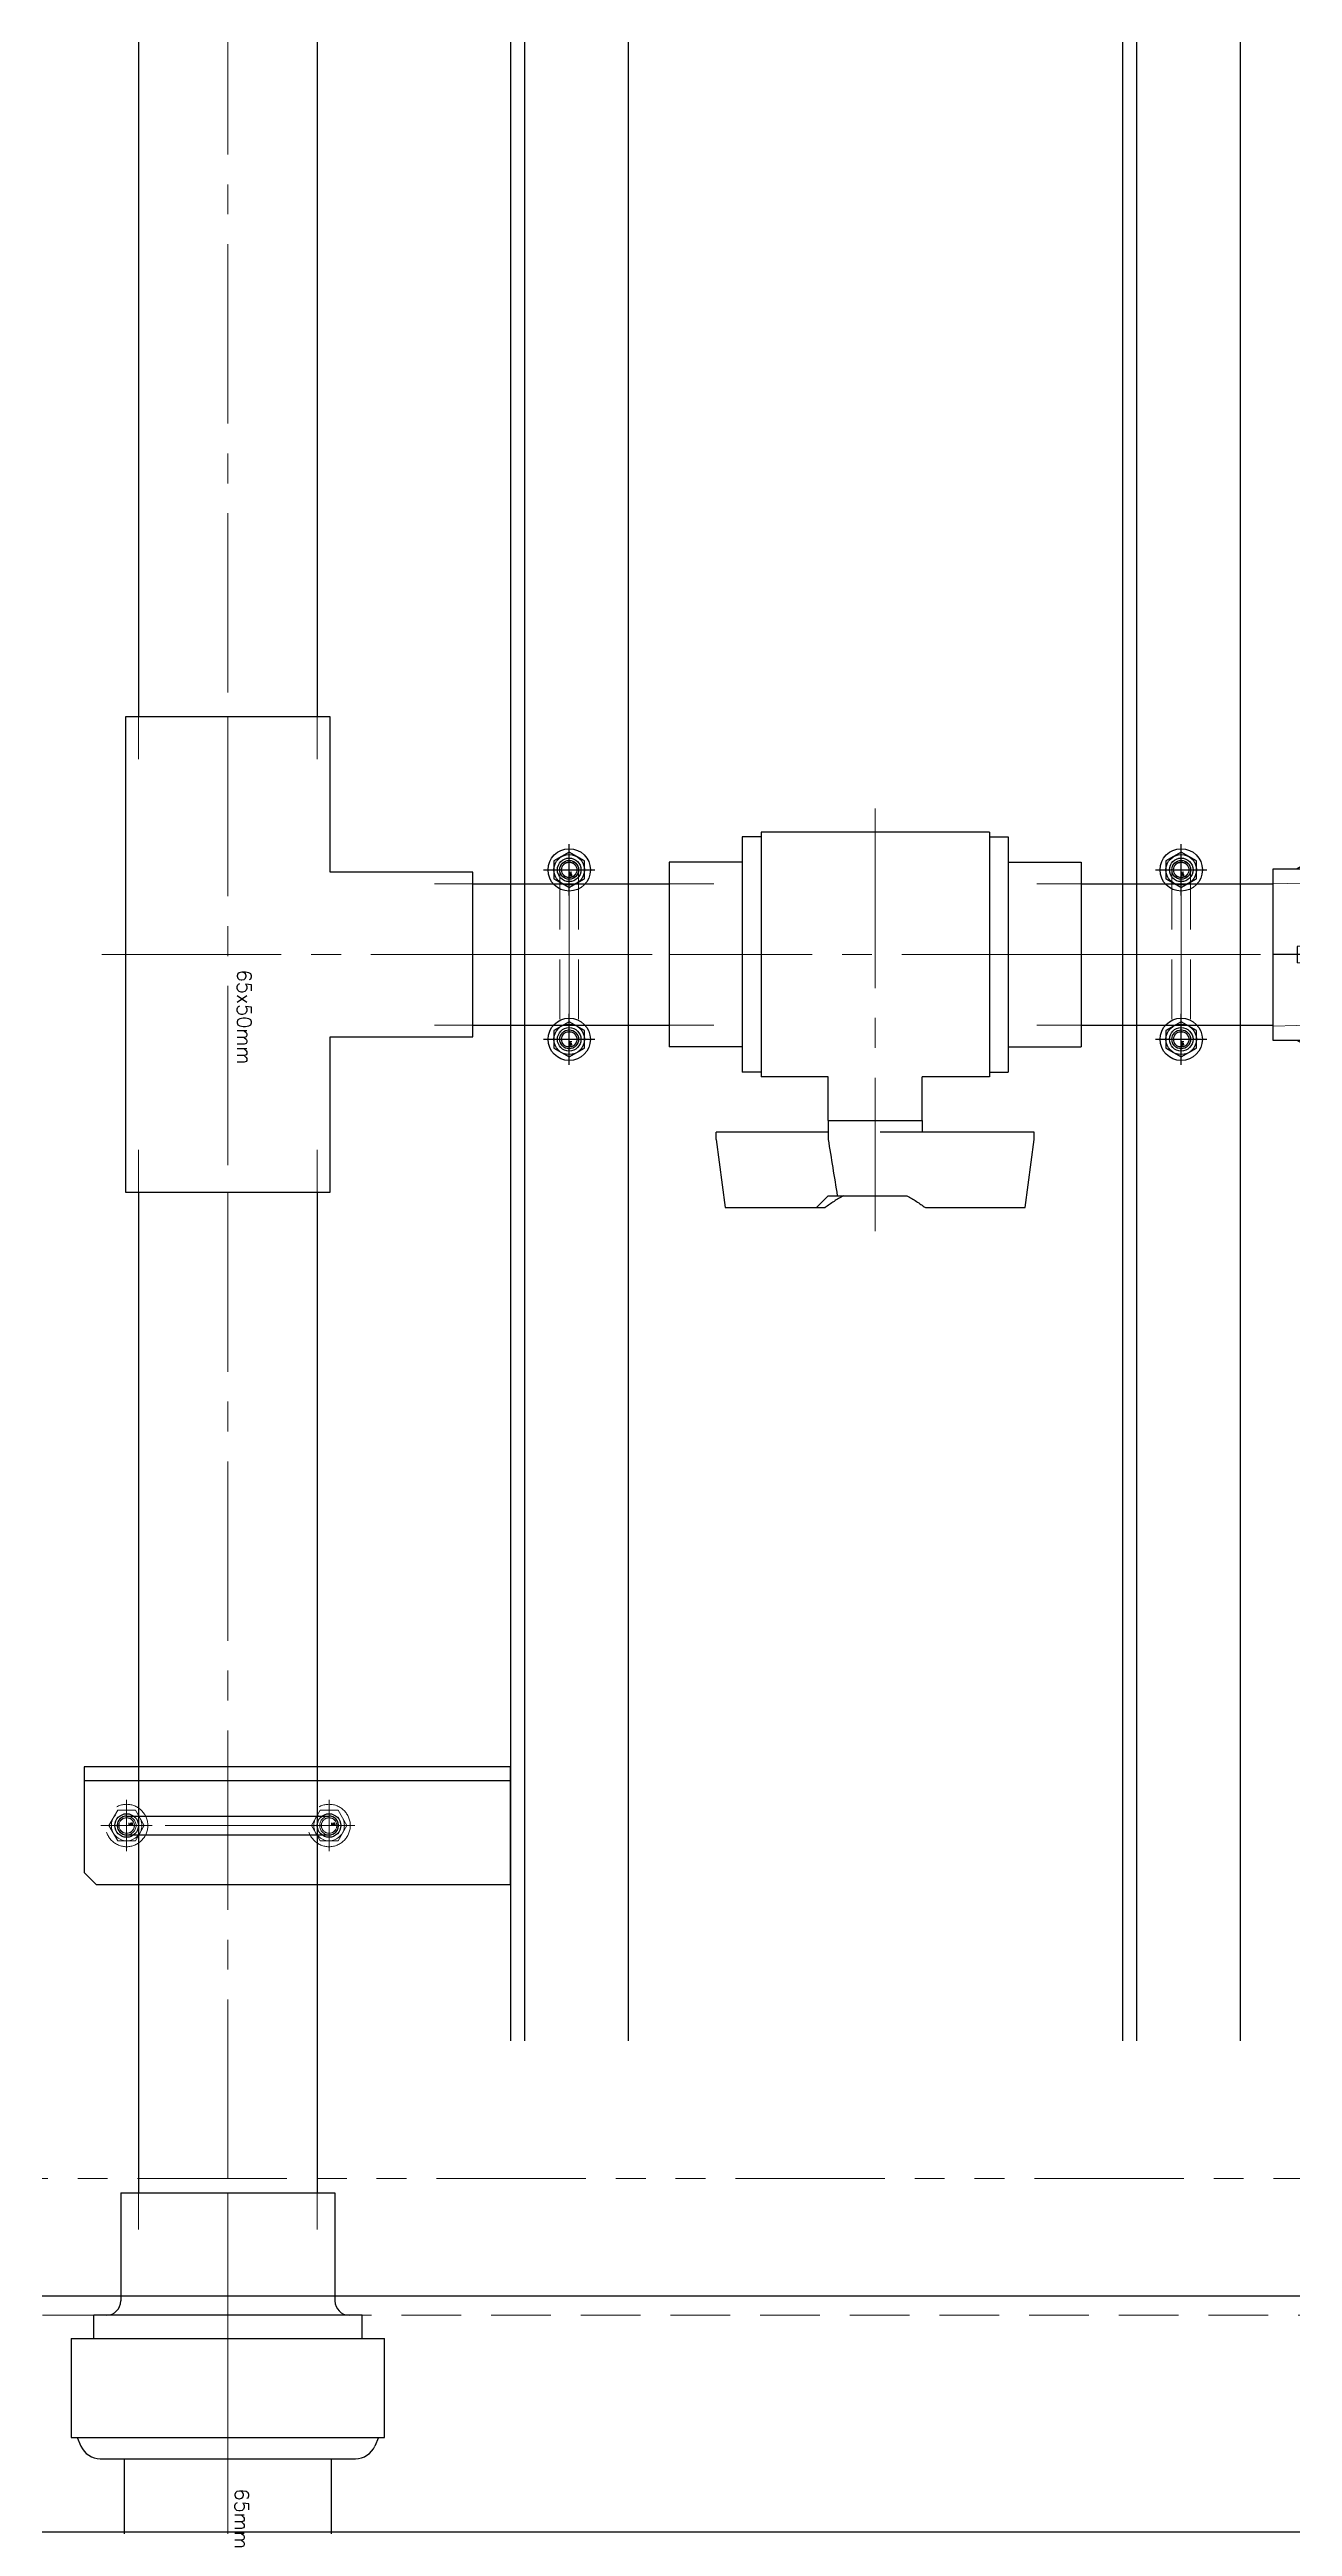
# Model space of a CAD drawing. Header units: millimetres. Extents: x -8731 to 85711, y -14522 to 31379.
# Drawn here: x 67996 to 68524, y 3790 to 4842 of the extents above; entities that cross this region are included whole.
import ezdxf
from ezdxf import colors
from ezdxf.entities.mleader import LeaderData, LeaderLine
from ezdxf.enums import TextEntityAlignment as Align
from ezdxf.math import Vec2, Vec3
from ezdxf.xclip import XClip

# ---------------------------------------------------------------- set-up
doc = ezdxf.new("R2010")
doc.units = ezdxf.units.MM
doc.header["$LTSCALE"] = 4
doc.header["$XCLIPFRAME"] = 0
for name, pattern in [('CENTER2', [28.575, 19.05, -3.175, 3.175, -3.175]), ('HIDDEN', [9.525, 6.35, -3.175]), ('PHANTOM2', [31.75, 15.875, -3.175, 3.175, -3.175, 3.175, -3.175])]:
    doc.linetypes.add(name, pattern=pattern)
for name, color, linetype, lineweight in [('04_HIDDEN', 2, 'HIDDEN', 13), ('05_CENTER', 4, 'CENTER2', 13), ('06_PHANTOM', 2, 'PHANTOM2', 13), ('08_DIM', 3, 'Continuous', 13)]:
    doc.layers.add(name, color=color, linetype=linetype, lineweight=lineweight)
doc.layers.add('10_DRAFT', color=8, linetype='Continuous', lineweight=0, plot=False)
doc.styles.add('KANJI0', font='txt.shx', dxfattribs={"width": 0.9, "height": 30, "bigfont": 'bigfont'})
doc.styles.add('KSS_TXT', font='txt.shx', dxfattribs={"bigfont": 'extfont2.shx'})
doc.styles.get("Standard").update_dxf_attribs({"font": 'txt.shx', "bigfont": 'extfont2.shx'})

# ---------------------------------------------------------------- blocks, each defined once
blk = doc.blocks.new('AM_BALLOON1')
at = {"transparency": 16777216}
blk.add_circle((0, 0), 5, dxfattribs=at)
blk.add_attdef('B_NUMBER', text='', height=3, dxfattribs=at).set_placement((0, 0), align=Align.MIDDLE_CENTER)
blk = doc.blocks.new('_OPEN')
at = {"color": 0, "linetype": 'ByBlock'}
for p, q in [((-1, 0.167), (0, 0)), ((0, 0), (-1, -0.167)), ((0, 0), (-1, 0))]:
    blk.add_line(p, q, dxfattribs=at)
blk = doc.blocks.new('A$C3AA34862_1_1_1')
at = {"color": 0}
blk.add_lwpolyline([(0, -1100), (2500, -1100), (2500, -1000), (0, -1000)], close=True, dxfattribs=at)
at = {"layer": '04_HIDDEN'}
blk.add_line((0, -1008), (2500, -1008), dxfattribs=at)
blk = doc.blocks.new('A$C73951639_1_1_1')
at = {"color": 0}
for p, q in [((10, -30.3), (10, 30.3)), ((10, 30.3), (32, 30.3)), ((32, 30.3), (36, 30.1)), ((44, 29), (36, 30.1)), ((36, 30.1), (36, -30)), ((52, 29), (44, 30.1)), ((44, 30.1), (44, -30)), ((60, 29), (52, 30.1)), ((52, 30.1), (52, -30)), ((68, 29), (60, 30.1)), ((60, 30.1), (60, -30)), ((68, -28.9), (68, 29)), ((10, -30.3), (32, -30.3)), ((32, -30.3), (36, -30)), ((36, -30), (44, -28.9)), ((44, -30), (52, -28.9)), ((52, -30), (60, -28.9)), ((60, -30), (68, -28.9))]:
    blk.add_line(p, q, dxfattribs=at)
blk.add_lwpolyline([(10, 77.5), (0, 77.5), (0, -77.5), (10, -77.5)], close=True, dxfattribs=at)
at = {"color": 3}
for points in [[(10, 30.3), (12, 30.3), (10, 32.3), (10, 32.3)], [(4, 30.3), (2, 30.3), (4, 28.3), (4, 28.3)], [(4, -30.3), (2, -30.3), (4, -28.3), (4, -28.3)], [(10, -30.3), (12, -30.3), (10, -32.3), (10, -32.3)]]:
    blk.add_lwpolyline(points, close=True, dxfattribs=at)
at = {"layer": '04_HIDDEN'}
for p, q in [((10, 30.3), (0, 30.3)), ((4, -30.3), (4, 30.3)), ((4, 26.8), (68, 26.8)), ((10, -30.3), (0, -30.3)), ((4, -26.8), (68, -26.8))]:
    blk.add_line(p, q, dxfattribs=at)
at = {"layer": '05_CENTER'}
for p, q in [((-8, 60), (18, 60)), ((0, 0), (72.7, 0)), ((68, 0), (10, 0)), ((-8, -60), (18, -60))]:
    blk.add_line(p, q, dxfattribs=at)
blk = doc.blocks.new('A$C4CA70B29_1_1_1')
h = blk.add_hatch()
h.set_pattern_fill('_USER', color=3, scale=2, pattern_type=0)
h.set_pattern_definition([(0, (-6784.6076, -8968.539), (0, 2), [])])
h.paths.add_polyline_path([(0, 77.5), (-3, 77.5), (-3, -77.5), (0, -77.5)])
at = {"color": 3}
blk.add_lwpolyline([(0, 77.5), (-3, 77.5), (-3, -77.5), (0, -77.5)], close=True, dxfattribs=at)
blk = doc.blocks.new('M16Nza_1_1_1')
at = {"color": 0}
for p, q in [((-13.9, 17.7), (-13.9, 6.6)), ((-10.4, 19.6), (10.4, 19.6)), ((-6.9, 6.6), (-6.9, 17.7)), ((6.9, 17.7), (6.9, 6.6)), ((13.9, 6.6), (13.9, 17.7)), ((-14, 2.6), (-14, 6.6)), ((-14, 6.6), (14, 6.6)), ((-4, 6.6), (0, 2.6)), ((0, 6.6), (4, 2.6)), ((14, 6.6), (14, 2.6))]:
    blk.add_line(p, q, dxfattribs=at)
at = {"color": 0, "linetype": 'CENTER2'}
blk.add_line((0, 0), (0, 19.6), dxfattribs=at)
at = {"color": 0}
blk.add_lwpolyline([(-16, 2.6), (16, 2.6), (16, 0), (-16, 0)], close=True, dxfattribs=at)
for centre, radius, start, end in [((-10.4, 15.4), 4.16, 33.626, 146.374), ((0, 5.7), 13.8, 60, 120), ((10.4, 15.4), 4.16, 33.626, 146.374)]:
    blk.add_arc(centre, radius, start, end, dxfattribs=at)
at = {"layer": '10_DRAFT', "style": 'KANJI0', "width": 0.82}
blk.add_text('Ｍ１６', height=1.71, dxfattribs=at).set_placement((0.4, 6.8))
blk = doc.blocks.new('A$C598F6B99_1_1')
at = {"color": 0}
for p, q in [((-13.9, 15.1), (-13.9, 7)), ((-10.4, 17), (10.4, 17)), ((-6.9, 7), (-6.9, 15.1)), ((6.9, 15.1), (6.9, 7)), ((13.8, 7), (13.8, 15.1)), ((-15, 0), (-15, 3)), ((-15, 3), (15, 3)), ((-15, 0), (15, 0)), ((-14, 3), (-14, 7)), ((-14, 7), (14, 7)), ((-8, 0), (-8, -56.9)), ((0.7, 3), (-0.7, 7)), ((8, 0), (8, -56.9)), ((14, 7), (14, 3)), ((15, 3), (15, 0)), ((8, -22), (-8, -22)), ((-6.9, -22), (-6.9, -58)), ((6.9, -22), (6.9, -58)), ((8, -56.9), (-8, -56.9)), ((-8, -56.9), (-6.9, -58)), ((6.9, -58), (-6.9, -58)), ((8, -56.9), (6.9, -58))]:
    blk.add_line(p, q, dxfattribs=at)
at = {"color": 0, "linetype": 'CENTER2'}
blk.add_line((0, 20.9), (0, -61), dxfattribs=at)
at = {"color": 0}
for centre, radius, start, end in [((-10.4, 12.8), 4.16, 33.626, 146.374), ((0, 3.1), 13.8, 60, 120), ((10.4, 12.8), 4.16, 33.626, 146.374)]:
    blk.add_arc(centre, radius, start, end, dxfattribs=at)
at = {"layer": '10_DRAFT', "style": 'KANJI0', "width": 0.82}
blk.add_text('M16x65', height=1, dxfattribs=at).set_placement((0.4, 7.5))
blk = doc.blocks.new('TSフランジ-JIS10K-50mmb_1')
at = {"color": 0}
for p, q in [((-36.5, 71), (36.5, 71)), ((-36.5, 20), (-36.5, 71)), ((36.5, 71), (36.5, 20)), ((-60, 20), (-36.5, 60.7)), ((-6, 20), (-3.5, 60.7)), ((3.5, 60.7), (-3.5, 60.7)), ((6, 20), (3.5, 60.7)), ((60, 20), (36.5, 60.7)), ((77.5, 20), (-77.5, 20)), ((-77.5, 20), (-77.5, 0)), ((77.5, 0), (77.5, 20)), ((-77.5, 0), (77.5, 0))]:
    blk.add_line(p, q, dxfattribs=at)
at = {"color": 0, "linetype": 'CENTER2'}
for p, q in [((0, 0), (0, 71)), ((-60, -5.6), (-60, 25.3)), ((60, -5.6), (60, 25.3))]:
    blk.add_line(p, q, dxfattribs=at)
at = {"color": 0, "linetype": 'HIDDEN'}
for p, q in [((-69.5, 0), (-69.5, 20)), ((-50.5, 0), (-50.5, 20)), ((50.5, 0), (50.5, 20)), ((69.5, 0), (69.5, 20))]:
    blk.add_line(p, q, dxfattribs=at)
at = {"layer": '10_DRAFT'}
for p, q in [((-30.4, 71), (-28.7, 8)), ((30.4, 71), (28.7, 8)), ((-28.7, 8), (28.7, 8)), ((-28.7, 8), (-26, 5)), ((-26, 5), (-26, 0)), ((-26, 5), (26, 5)), ((28.7, 8), (26, 5)), ((26, 5), (26, 0))]:
    blk.add_line(p, q, dxfattribs=at)
blk = doc.blocks.new('A$C3D25287D_1_1_1')
for p, q in [((0, 30), (81.5, 30)), ((0, -30), (81.5, -30))]:
    blk.add_line(p, q)
at = {"layer": '05_CENTER'}
blk.add_line((0, 0), (136.5, 0), dxfattribs=at)
at = {"color": 4, "rotation": 90}
blk.add_blockref('TSフランジ-JIS10K-50mmb_1', (152.5, 0), dxfattribs=at)
for name, p, rotation in [('A$C598F6B99_1_1', (132.5, 60), 90), ('M16Nza_1_1_1', (165.5, 60), 270), ('A$C598F6B99_1_1', (132.5, -60), 90), ('M16Nza_1_1_1', (165.5, -60), 270)]:
    blk.add_blockref(name, p, dxfattribs=dict(rotation=rotation))
for name in ['A$C73951639_1_1_1', 'A$C4CA70B29_1_1_1']:
    blk.add_blockref(name, (155.5, 0))
blk = doc.blocks.new('径違いチーズ(TS-T)-65mm×50mma_1_1_1')
at = {"color": 0}
for p, q in [((-35, 104), (-35, 43.5)), ((35, 104), (-35, 104)), ((35, 43.5), (35, 104)), ((-101, 43.5), (-101, -43.5)), ((-35, 43.5), (-101, 43.5)), ((101, 43.5), (35, 43.5)), ((101, -43.5), (101, 43.5)), ((-101, -43.5), (101, -43.5))]:
    blk.add_line(p, q, dxfattribs=at)
at = {"layer": '05_CENTER', "color": 0}
for p, q in [((0, -53.5), (0, 104)), ((-101, 0), (101, 0))]:
    blk.add_line(p, q, dxfattribs=at)
at = {"layer": '10_DRAFT'}
for p, q in [((-30, 104), (-30, 87.8)), ((30, 104), (30, 87.8)), ((-101, 38), (-83, 38)), ((101, 38), (83, 38)), ((-101, -38), (-83, -38)), ((101, -38), (83, -38))]:
    blk.add_line(p, q, dxfattribs=at)
at = {"layer": '10_DRAFT', "style": 'KSS_TXT'}
blk.add_text('65x50mm', height=6, dxfattribs=at).set_placement((6.4, 4))
blk = doc.blocks.new('プレハブジョイント-ソケット形-65mma_1_1_1')
at = {"color": 0}
for p, q in [((-60, 66.5), (-102, 66.5)), ((-102, -66.5), (-102, 66.5)), ((-60, -66.5), (-60, 66.5)), ((-60, 64), (-56.3, 62.4)), ((-102, 57), (-112, 57)), ((-112, 57), (-112, -57)), ((-51, -54.2), (-51, 54.2)), ((-164, 45.5), (-118, 45.5)), ((-164, -45.5), (-164, 45.5)), ((0, 44), (-51, 44)), ((0, -44), (0, 44)), ((-164, -45.5), (-118, -45.5)), ((-51, -44), (0, -44)), ((-102, -57), (-112, -57)), ((-112, -57), (-112, -57)), ((-60, -64), (-56.3, -62.4)), ((-102, -66.5), (-60, -66.5))]:
    blk.add_line(p, q, dxfattribs=at)
for centre, radius, start, end in [((-60, 54.2), 9, 0, 66.0375), ((-118, 51.5), 6, 270, 0), ((-118, -51.5), 6, 0, 90), ((-60, -54.2), 9, 293.9625, 0)]:
    blk.add_arc(centre, radius, start, end, dxfattribs=at)
at = {"layer": '05_CENTER', "color": 0}
blk.add_line((0, 0), (-164, 0), dxfattribs=at)
at = {"layer": '10_DRAFT'}
for p, q in [((-164, 38), (-148.4, 38)), ((-15.6, 38), (0, 38)), ((-164, -38), (-148.4, -38)), ((-15.6, -38), (0, -38))]:
    blk.add_line(p, q, dxfattribs=at)
at = {"layer": '10_DRAFT', "style": 'KSS_TXT'}
blk.add_text('65mm', height=6, dxfattribs=at).set_placement((-38.3, 2.9))
blk = doc.blocks.new('コンパクトボールバルブ27型-ソケット形-50mma_1_1_1')
at = {"color": 0}
for p, q in [((-67.5, 78.5), (-63.7, 107.5)), ((-63.7, 107.5), (-21.3, 107.5)), ((-25, 107.5), (-20, 102.5)), ((21.3, 107.5), (63.7, 107.5)), ((63.7, 107.5), (67.5, 78.5)), ((-20, 102.5), (13.5, 102.5)), ((-67.5, 78.5), (-67.5, 75.5)), ((-20, 75.5), (-67.5, 75.5)), ((-20, 70.5), (-20, 78.5)), ((67.5, 75.5), (2.1, 75.5)), ((20, 70.5), (20, 75.5)), ((67.5, 78.5), (67.5, 75.5)), ((-20, 70.5), (-20, 52)), ((-20, 70.5), (20, 70.5)), ((20, 70.5), (20, 52)), ((-56.5, -50), (-56.5, 50)), ((-48.5, 50), (-56.5, 50)), ((-20, 52), (-48.5, 52)), ((-48.5, -52), (-48.5, 52)), ((48.5, 52), (20, 52)), ((48.5, -52), (48.5, 52)), ((48.5, 50), (56.5, 50)), ((56.5, -50), (56.5, 50)), ((-87.5, -39.2), (-87.5, 39.2)), ((-56.5, 39.2), (-87.5, 39.2)), ((56.5, 39.2), (87.5, 39.2)), ((87.5, -39.2), (87.5, 39.2)), ((-56.5, -39.2), (-87.5, -39.2)), ((56.5, -39.2), (87.5, -39.2)), ((-48.5, -50), (-56.5, -50)), ((48.5, -52), (-48.5, -52)), ((48.5, -50), (56.5, -50))]:
    blk.add_line(p, q, dxfattribs=at)
for points in [[(-13.5, 102.5), (-14.9, 103.2), (-17.5, 104.8), (-20.1, 106.6), (-21.3, 107.5)], [(13.5, 102.5), (14.9, 103.2), (17.5, 104.8), (20.1, 106.6), (21.3, 107.5)]]:
    blk.add_open_spline(points, degree=3, knots=[0, 0, 0, 0, 0.500213, 1, 1, 1, 1], dxfattribs=at)
blk.add_open_spline([(-20, 78.5), (-18.7, 86.5), (-17.4, 94.5), (-16.1, 102.5)], degree=3, dxfattribs=at)
at = {"layer": '05_CENTER', "color": 0}
for p, q in [((0, -62), (0, 117.5)), ((87.5, 0), (-87.5, 0))]:
    blk.add_line(p, q, dxfattribs=at)
at = {"layer": '10_DRAFT'}
for p, q in [((-87.5, 30), (-68.6, 30)), ((87.5, 30), (68.6, 30)), ((-87.5, -30), (-68.6, -30)), ((87.5, -30), (68.6, -30))]:
    blk.add_line(p, q, dxfattribs=at)
blk = doc.blocks.new('A$C3C656437_1_1_1')
for p, q in [((549, 1958), (124, 1958)), ((1409, 1958), (751, 1958)), ((549, 1882), (124, 1882)), ((1409, 1882), (751, 1882)), ((620, 1816), (620, 1732.5)), ((680, 1816), (680, 1732.5))]:
    blk.add_line(p, q)
at = {"layer": '05_CENTER'}
for p, q in [((549, 1920), (-70, 1920)), ((1409, 1920), (751, 1920)), ((650, 1816), (650, 1732.5))]:
    blk.add_line(p, q, dxfattribs=at)
at = {"layer": '10_DRAFT'}
for p, q in [((680, 1775), (620, 1775)), ((680, 1515), (620, 1515))]:
    blk.add_line(p, q, dxfattribs=at)
at = {"color": 4, "rotation": 180}
for name, p in [('プレハブジョイント-ソケット形-65mma_1_1_1', (-40, 1920)), ('径違いチーズ(TS-T)-65mm×50mma_1_1_1', (650, 1920))]:
    blk.add_blockref(name, p, dxfattribs=at)
at = {"color": 4, "xscale": -1, "rotation": 90}
blk.add_blockref('コンパクトボールバルブ27型-ソケット形-50mma_1_1_1', (650, 1645), dxfattribs=at)
at = {"rotation": 270}
blk.add_blockref('A$C3D25287D_1_1_1', (650, 1557.5), dxfattribs=at)
blk = doc.blocks.new('8b_1_1_1')
at = {"color": 0, "linetype": 'CENTER2'}
for p, q in [((0, -10.9), (0, 10.9)), ((10.9, 0), (-10.9, 0))]:
    blk.add_line(p, q, dxfattribs=at)
at = {"color": 0}
for p, q in [((-3.8, 6.5), (-7.5, 0)), ((-3.8, 6.5), (-7.5, 0)), ((-7.5, 0), (-3.8, -6.5)), ((-7.5, 0), (-3.8, -6.5)), ((3.8, 6.5), (-3.8, 6.5)), ((3.8, 6.5), (-3.8, 6.5)), ((7.5, 0), (3.8, 6.5)), ((7.5, 0), (3.8, 6.5)), ((3.8, -6.5), (7.5, 0)), ((3.8, -6.5), (7.5, 0)), ((-3.8, -6.5), (3.8, -6.5)), ((-3.8, -6.5), (3.8, -6.5))]:
    blk.add_line(p, q, dxfattribs=at)
for radius in [9, 6.5, 4, 3.25]:
    blk.add_circle((0, 0), radius, dxfattribs=at)
at = {"layer": '10_DRAFT', "style": 'KSS_TXT'}
blk.add_text('M8', height=1, dxfattribs=at).set_placement((0.8, 0.1))
blk = doc.blocks.new('A$C097F7B44_1_1_1')
at = {"color": 0}
for p, q in [((-86, 4), (0, 4)), ((-86, -4), (0, -4))]:
    blk.add_line(p, q, dxfattribs=at)
for centre, start, end in [((-86, 0), 90, 270), ((0, 0), 270, 90)]:
    blk.add_arc(centre, 4, start, end)
at = {"layer": '04_HIDDEN', "color": 0}
for centre in [(-86, 0), (0, 0)]:
    blk.add_circle(centre, 3.32, dxfattribs=at)
for centre, start, end in [((-86, 0), 270, 90), ((0, 0), 90, 270)]:
    blk.add_arc(centre, 4, start, end, dxfattribs=at)
at = {"layer": '05_CENTER', "color": 0}
for p, q in [((6.6, 0), (-92.6, 0)), ((-86, -6.7), (-86, 6.7)), ((0, -6.7), (0, 6.7))]:
    blk.add_line(p, q, dxfattribs=at)
at = {"layer": '10_DRAFT'}
blk.add_line((-43, 4), (-43, -4), dxfattribs=at)
at = {"layer": '04_HIDDEN', "color": 4}
for p in [(-86, 0), (0, 0)]:
    blk.add_blockref('8b_1_1_1', p, dxfattribs=at)
blk = doc.blocks.new('A$C668E7CA1_1_1_1')
at = {"color": 0}
for p, q in [((-36, 4), (36, 4)), ((-36, -4), (36, -4))]:
    blk.add_line(p, q, dxfattribs=at)
for centre, start, end in [((-36, 0), 90, 270), ((36, 0), 270, 90)]:
    blk.add_arc(centre, 4, start, end)
at = {"layer": '04_HIDDEN', "color": 0}
for centre in [(-36, 0), (36, 0)]:
    blk.add_circle(centre, 3.32, dxfattribs=at)
for centre, start, end in [((-36, 0), 270, 90), ((36, 0), 90, 270)]:
    blk.add_arc(centre, 4, start, end, dxfattribs=at)
at = {"layer": '05_CENTER', "color": 0}
for p, q in [((42.6, 0), (-42.6, 0)), ((-36, -6.7), (-36, 6.7)), ((36, -6.7), (36, 6.7))]:
    blk.add_line(p, q, dxfattribs=at)
at = {"layer": '10_DRAFT'}
blk.add_line((0, 4), (0, -4), dxfattribs=at)
blk = doc.blocks.new('A$C491D668A_1_1_1')
at = {"color": 4}
for p in [(-72, 0), (0, 0)]:
    blk.add_blockref('8b_1_1_1', p, dxfattribs=at)
at = {"layer": '04_HIDDEN', "color": 4}
blk.add_blockref('A$C668E7CA1_1_1_1', (-36, 0), dxfattribs=at)
blk = doc.blocks.new('A$C457F5408_1_1_1')
at = {"color": 0}
for p, q in [((15, 2120), (15, -20)), ((-35, 2075), (-35, 25)), ((-29, 2075), (-29, 25)), ((225, 2075), (225, 25)), ((231, 2075), (231, 25)), ((275, 2075), (275, 25)), ((-35, 269), (-216, 269))]:
    blk.add_line(p, q, dxfattribs=at)
blk.add_lwpolyline([(-35, 225), (-35, 225), (-35, 275), (-216, 275), (-216, 230), (-211, 225), (-35, 225)], dxfattribs=at)
for centre in [(-10, 656), (250, 656), (-10, 584), (250, 584), (-198, 250), (-112, 250)]:
    blk.add_circle(centre, 5, dxfattribs=at)
at = {"layer": '05_CENTER'}
for p, q in [((-10, 665.3), (-10, 646.7)), ((250, 665.3), (250, 646.7)), ((-0.7, 656), (-19.3, 656)), ((259.3, 656), (240.7, 656)), ((-10, 593.3), (-10, 574.7)), ((250, 593.3), (250, 574.7)), ((-0.7, 584), (-19.3, 584)), ((259.3, 584), (240.7, 584)), ((-198, 240.7), (-198, 259.3)), ((-112, 240.7), (-112, 259.3)), ((-207.3, 250), (-188.7, 250)), ((-121.3, 250), (-102.7, 250))]:
    blk.add_line(p, q, dxfattribs=at)
blk = doc.blocks.new('A$C54E27890_1_1')
for name, p, rotation in [('A$C457F5408_1_1_1', (0, -17), 270), ('A$C491D668A_1_1_1', (584, -7), 180), ('A$C491D668A_1_1_1', (584, -267), 180)]:
    blk.add_blockref(name, p, dxfattribs=dict(rotation=rotation))
at = {"color": 4, "rotation": 270}
blk.add_blockref('A$C097F7B44_1_1_1', (250, 95), dxfattribs=at)

msp = doc.modelspace()

# ---------------------------------------------------------------- linework, layer by layer
at = {"layer": '06_PHANTOM', "color": 6}
msp.add_lwpolyline([(67326.61016, 5837.90432), (69493.71016, 5837.90432), (69493.71016, 3937.90432), (67326.61016, 3937.90432)], close=True, dxfattribs=at)

# ---------------------------------------------------------------- block references
msp.add_blockref('A$C3AA34862_1_1_1', (67116.61016, 4887.90432))
ref = msp.add_blockref('A$C3C656437_1_1_1', (69991.61017, 3807.90432), dxfattribs=dict(rotation=90))
XClip(ref).set_block_clipping_path([(-303.5439173726, 1326.7871710912), (2151.0457523034, 2001.203339192)])
ref = msp.add_blockref('A$C54E27890_1_1', (68209.61017, 3837.90432), dxfattribs=dict(rotation=90))
XClip(ref).set_block_clipping_path([(158.4758494069, -318.4985962998), (1938.8663274579, 228.6355965897)])

# ---------------------------------------------------------------- leaders
at = {"layer": '08_DIM'}
ml = msp.add_multileader_block('Standard', dxfattribs=at)
ml.set_content('AM_BALLOON1', color=256, scale=15)
ml.set_attribute('B_NUMBER', 'D', width=0)
ml.set_leader_properties(color=256, linetype='ByLayer', lineweight=-1)
ml.set_arrow_properties(name='OPEN')
ml.build(insert=Vec2(0, 0))
ml.multileader.update_dxf_attribs({"leader_type": 0, "has_dogleg": 0, "text_right_attachment_type": 6, "dogleg_length": 0, "arrow_head_size": 30, "scale": 15, "block_connection_type": 1})
ctx = ml.context
ctx.base_point, ctx.scale, ctx.char_height, ctx.arrow_head_size, ctx.landing_gap_size, ctx.plane_origin = Vec3(71378.15101, 6803.23474), 15, 60, 30, 30, Vec3(71378.15101, 6803.23474)
ctx.right_attachment, ctx.attachment_type = 6, 1
notes = []
notes.append((ctx, [(0, (0, 0, 0), (0, 0), (1, 0), 1, [])]))
ctx.block.insert = Vec3(71378.15101, 6803.23474)
for ctx, leaders in notes:
    for number, flags, end, landing, length, lines in leaders:
        leader = LeaderData()
        leader.index, (leader.has_last_leader_line, leader.has_dogleg_vector, leader.attachment_direction) = number, flags
        leader.last_leader_point, leader.dogleg_vector, leader.dogleg_length = Vec3(end), Vec3(landing), length
        for number, points, colour, breaks in lines:
            line = LeaderLine()
            line.index, line.vertices, line.color, line.breaks = number, Vec3.list(points), colors.encode_raw_color(colour), breaks
            leader.lines.append(line)
        ctx.leaders.append(leader)

doc.saveas('drawing.dxf')
